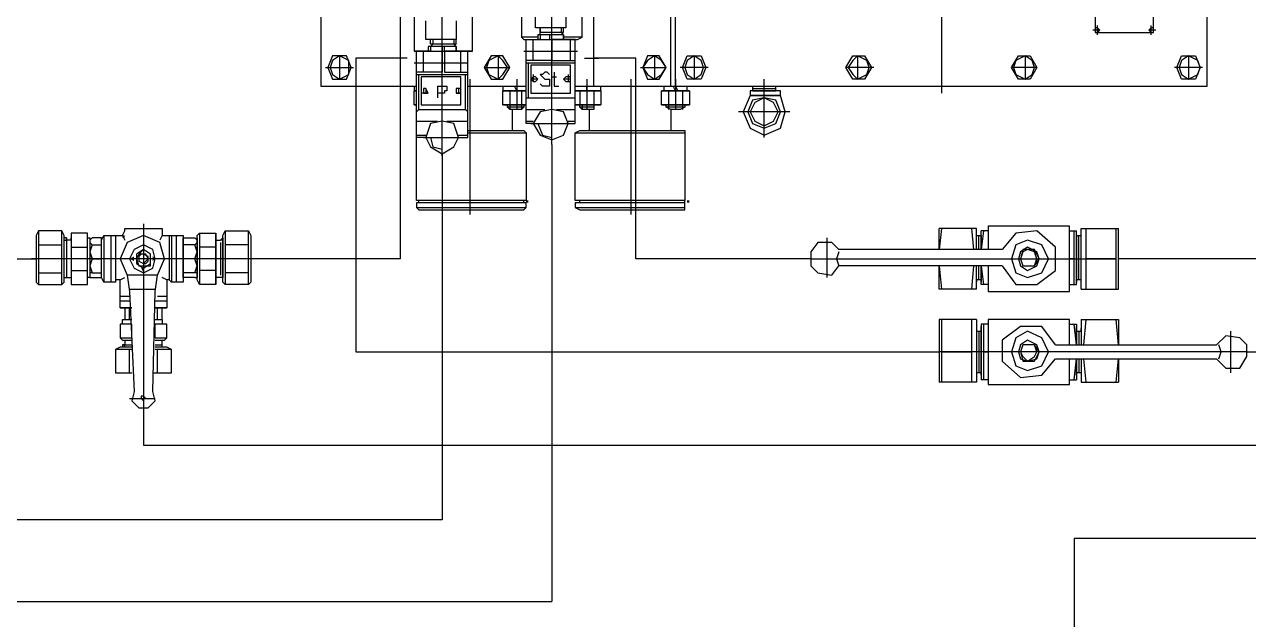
# Model space of a CAD drawing. Header units: inches. Extents: x -65 to 4788, y -4676 to 3369.
# Drawn here: x 1248 to 2084, y -1692 to -1285 of the extents above; entities that cross this region are included whole.
import ezdxf

# ---------------------------------------------------------------- set-up
doc = ezdxf.new("R2010")
doc.units = ezdxf.units.IN
doc.header["$MEASUREMENT"] = 0
doc.layers.get('0').update_dxf_attribs({"color": 250, "linetype": 'CONTINUOUS', "lineweight": 100})

msp = doc.modelspace()

# ---------------------------------------------------------------- hatches: boundary and pattern name
at = {"lineweight": -2}
for points in [[(1590.42, -1406.61), (1592.02, -1406.61), (1592.02, -1405.01), (1590.42, -1405.01)], [(1590.42, -1406.61), (1592.02, -1406.61), (1592.02, -1405.01), (1590.42, -1405.01)], [(1590.42, -1406.61), (1592.02, -1406.61), (1592.02, -1405.01), (1590.42, -1405.01)], [(1700.4, -1406.61), (1701.99, -1406.61), (1701.99, -1405.01), (1700.4, -1405.01)], [(1700.4, -1406.61), (1701.99, -1406.61), (1701.99, -1405.01), (1700.4, -1405.01)], [(1700.4, -1406.61), (1701.99, -1406.61), (1701.99, -1405.01), (1700.4, -1405.01)], [(1314.69, -1430.51), (1316.28, -1430.51), (1316.28, -1428.92), (1314.69, -1428.92)], [(1319.47, -1444.86), (1322.66, -1443.26), (1322.66, -1446.45)], [(1337, -1444.86), (1335.41, -1446.45), (1335.41, -1443.26)], [(1329.03, -1454.42), (1327.44, -1451.23), (1329.03, -1451.23)]]:
    msp.add_hatch(color=0, dxfattribs=at).paths.add_polyline_path(points)

# ---------------------------------------------------------------- linework, layer by layer
at = {"color": 0, "lineweight": -2}
for points in [[(1874.13, -958.73), (1874.13, -1331.69)], [(1636.65, -1326.91), (2055.83, -1326.91), (2055.83, -961.92), (1450.16, -961.92), (1450.16, -1020.89)], [(1607.96, -1366.76), (1607.96, -1110.15)], [(1533.04, -1374.73), (1533.04, -1118.12)], [(1521.89, -1181.87), (1504.36, -1181.87), (1504.36, -1326.91), (1515.51, -1326.91)], [(1623.89, -1326.91), (1636.65, -1326.91), (1636.65, -1181.87), (1617.52, -1181.87)], [(1450.16, -1250.41), (1450.16, -1326.91), (1504.36, -1326.91)], [(1587.24, -1250.41), (1587.24, -1293.44), (1588.83, -1295.04), (1625.49, -1295.04), (1628.68, -1293.44), (1628.68, -1250.41)], [(1513.92, -1258.38), (1513.92, -1303.01), (1513.92, -1303.01), (1552.17, -1303.01), (1553.76, -1303.01), (1553.76, -1258.38)], [(1689.24, -1326.91), (1689.24, -1269.53)], [(1692.43, -1326.91), (1692.43, -1269.53)], [(1979.32, -1290.25), (2019.17, -1290.25), (2019.17, -1263.16), (1979.32, -1263.16), (1979.32, -1290.25)], [(1617.52, -1272.72), (1617.52, -1287.07), (1596.8, -1287.07), (1596.8, -1272.72)], [(1542.61, -1282.29), (1542.61, -1295.04), (1521.89, -1295.04), (1521.89, -1282.29)], [(1599.99, -1291.85), (1599.99, -1290.25), (1599.99, -1290.25), (1599.99, -1290.25), (1599.99, -1287.07)], [(1599.99, -1287.07), (1599.99, -1290.25)], [(1615.93, -1291.85), (1614.33, -1290.25), (1614.33, -1290.25), (1615.93, -1290.25), (1615.93, -1287.07)], [(1614.33, -1287.07), (1614.33, -1290.25)], [(1980.92, -1290.25), (1980.92, -1290.25), (1982.51, -1288.66), (1980.92, -1287.07), (1979.32, -1287.07), (1979.32, -1290.25), (1980.92, -1290.25)], [(1980.92, -1291.85), (1980.92, -1285.47)], [(2017.58, -1290.25), (2019.17, -1290.25), (2019.17, -1287.07), (2017.58, -1287.07), (2015.98, -1288.66), (2017.58, -1290.25), (2017.58, -1290.25)], [(2017.58, -1291.85), (2017.58, -1285.47)], [(1525.08, -1299.82), (1526.67, -1298.22), (1526.67, -1298.22), (1525.08, -1298.22), (1525.08, -1295.04)], [(1526.67, -1295.04), (1526.67, -1298.22)], [(1542.61, -1299.82), (1541.01, -1298.22), (1541.01, -1298.22), (1542.61, -1298.22), (1542.61, -1295.04)], [(1541.01, -1295.04), (1541.01, -1298.22)], [(1598.39, -1293.44), (1587.24, -1293.44)], [(1595.21, -1352.41), (1590.42, -1352.41), (1590.42, -1295.04), (1607.96, -1295.04), (1607.96, -1309.38), (1590.42, -1309.38)], [(1595.21, -1309.38), (1595.21, -1295.04)], [(1598.39, -1295.04), (1615.93, -1295.04), (1615.93, -1291.85), (1598.39, -1291.85), (1598.39, -1295.04)], [(1599.99, -1291.85), (1599.99, -1295.04), (1598.39, -1295.04)], [(1615.93, -1290.25), (1599.99, -1290.25)], [(1614.33, -1290.25), (1599.99, -1290.25)], [(1614.33, -1290.25), (1599.99, -1290.25)], [(1599.99, -1295.04), (1606.36, -1295.04)], [(1606.36, -1291.85), (1606.36, -1295.04), (1607.96, -1295.04), (1607.96, -1291.85)], [(1619.11, -1352.41), (1623.89, -1352.41), (1623.89, -1295.04), (1607.96, -1295.04), (1607.96, -1309.38), (1623.89, -1309.38)], [(1607.96, -1295.04), (1615.93, -1295.04)], [(1615.93, -1291.85), (1615.93, -1295.04), (1615.93, -1295.04)], [(1628.68, -1293.44), (1615.93, -1293.44)], [(1620.71, -1309.38), (1620.71, -1295.04)], [(1982.51, -1288.66), (1977.73, -1288.66)], [(2020.76, -1288.66), (2015.98, -1288.66)], [(1523.48, -1303.01), (1513.92, -1303.01)], [(1521.89, -1361.98), (1515.51, -1361.98), (1515.51, -1303.01), (1533.04, -1303.01), (1533.04, -1317.35), (1515.51, -1317.35)], [(1520.29, -1317.35), (1520.29, -1303.01)], [(1525.08, -1299.82), (1525.08, -1303.01), (1523.48, -1303.01)], [(1523.48, -1303.01), (1542.61, -1303.01), (1542.61, -1299.82), (1523.48, -1299.82), (1523.48, -1303.01)], [(1542.61, -1298.22), (1525.08, -1298.22)], [(1525.08, -1303.01), (1533.04, -1303.01)], [(1541.01, -1298.22), (1526.67, -1298.22)], [(1541.01, -1298.22), (1526.67, -1298.22)], [(1533.04, -1299.82), (1533.04, -1303.01), (1534.64, -1303.01), (1534.64, -1299.82)], [(1544.2, -1361.98), (1550.58, -1361.98), (1550.58, -1303.01), (1534.64, -1303.01), (1534.64, -1317.35), (1550.58, -1317.35)], [(1534.64, -1303.01), (1542.61, -1303.01)], [(1542.61, -1299.82), (1542.61, -1303.01)], [(1553.76, -1303.01), (1542.61, -1303.01)], [(1545.8, -1317.35), (1545.8, -1303.01)], [(1588.83, -1303.01), (1625.49, -1303.01)], [(1458.13, -1306.19), (1454.95, -1314.16), (1458.13, -1322.13), (1467.7, -1322.13), (1470.88, -1314.16), (1467.7, -1306.19), (1458.13, -1306.19)], [(1462.91, -1322.13), (1469.29, -1318.94), (1469.29, -1314.16), (1469.29, -1309.38), (1462.91, -1306.19), (1458.13, -1309.38), (1456.54, -1314.16), (1458.13, -1318.94), (1462.91, -1322.13)], [(1462.91, -1306.19), (1462.91, -1322.13)], [(1504.36, -1307.79), (1474.07, -1307.79), (1474.07, -1508.61), (1872.54, -1508.61)], [(1509.14, -1307.79), (1501.17, -1307.79)], [(1513.92, -1310.97), (1550.58, -1310.97)], [(1561.73, -1314.16), (1566.52, -1322.13), (1574.48, -1322.13), (1579.27, -1314.16), (1574.48, -1306.19), (1566.52, -1306.19)], [(1566.52, -1306.19), (1561.73, -1314.16)], [(1571.3, -1322.13), (1574.48, -1318.94), (1577.67, -1314.16), (1574.48, -1309.38), (1571.3, -1306.19), (1564.92, -1309.38), (1563.33, -1314.16), (1564.92, -1318.94), (1571.3, -1322.13)], [(1571.3, -1306.19), (1571.3, -1322.13)], [(1590.42, -1310.97), (1623.89, -1310.97)], [(1592.02, -1334.88), (1592.02, -1310.97)], [(1593.61, -1331.69), (1620.71, -1331.69), (1620.71, -1312.57), (1593.61, -1312.57), (1593.61, -1331.69)], [(1623.89, -1334.88), (1623.89, -1310.97)], [(1630.27, -1307.79), (1639.83, -1307.79)], [(1784.87, -1444.86), (1665.33, -1444.86), (1665.33, -1307.79), (1636.65, -1307.79)], [(1678.09, -1322.13), (1682.87, -1318.94), (1686.05, -1314.16), (1682.87, -1309.38), (1678.09, -1306.19), (1673.3, -1309.38), (1670.12, -1314.16), (1673.3, -1318.94), (1678.09, -1322.13)], [(1673.3, -1306.19), (1670.12, -1314.16), (1673.3, -1322.13), (1681.27, -1322.13), (1686.05, -1314.16), (1681.27, -1306.19), (1673.3, -1306.19)], [(1678.09, -1306.19), (1678.09, -1322.13)], [(1709.96, -1306.19), (1713.15, -1314.16), (1709.96, -1322.13), (1700.4, -1322.13), (1697.21, -1314.16), (1700.4, -1306.19), (1709.96, -1306.19)], [(1705.18, -1322.13), (1709.96, -1318.94), (1711.56, -1314.16), (1709.96, -1309.38), (1705.18, -1306.19), (1700.4, -1309.38), (1698.81, -1314.16), (1700.4, -1318.94), (1705.18, -1322.13)], [(1705.18, -1306.19), (1705.18, -1322.13)], [(1821.53, -1306.19), (1826.31, -1314.16), (1821.53, -1322.13), (1813.56, -1322.13), (1808.78, -1314.16), (1813.56, -1306.19), (1821.53, -1306.19)], [(1816.75, -1322.13), (1823.13, -1318.94), (1824.72, -1314.16), (1823.13, -1309.38), (1816.75, -1306.19), (1813.56, -1309.38), (1810.38, -1314.16), (1813.56, -1318.94), (1816.75, -1322.13)], [(1816.75, -1306.19), (1816.75, -1322.13)], [(1934.7, -1306.19), (1939.48, -1314.16), (1934.7, -1322.13), (1926.73, -1322.13), (1921.95, -1314.16), (1926.73, -1306.19), (1934.7, -1306.19)], [(1931.51, -1322.13), (1936.29, -1318.94), (1937.88, -1314.16), (1936.29, -1309.38), (1931.51, -1306.19), (1925.13, -1309.38), (1923.54, -1314.16), (1925.13, -1318.94), (1931.51, -1322.13)], [(1931.51, -1306.19), (1931.51, -1322.13)], [(2424.01, -1307.79), (2452.7, -1307.79), (2452.7, -1444.86), (1995.26, -1444.86)], [(2047.86, -1306.19), (2051.05, -1314.16), (2047.86, -1322.13), (2038.3, -1322.13), (2035.11, -1314.16), (2038.3, -1306.19), (2047.86, -1306.19)], [(2043.08, -1322.13), (2049.45, -1318.94), (2051.05, -1314.16), (2049.45, -1309.38), (2043.08, -1306.19), (2038.3, -1309.38), (2036.7, -1314.16), (2038.3, -1318.94), (2043.08, -1322.13)], [(2043.08, -1306.19), (2043.08, -1322.13)], [(2082.93, -1508.61), (2263.03, -1508.61), (2263.03, -1307.79), (2291.72, -1307.79)], [(957.66, -1315.76), (1183.99, -1315.76), (1183.99, -1444.86), (1255.71, -1444.86)], [(1453.35, -1314.16), (1472.48, -1314.16)], [(1515.51, -1318.94), (1550.58, -1318.94)], [(1517.11, -1342.85), (1517.11, -1318.94)], [(1518.7, -1339.66), (1545.8, -1339.66), (1545.8, -1320.54), (1518.7, -1320.54), (1518.7, -1339.66)], [(1548.98, -1342.85), (1548.98, -1318.94)], [(1561.73, -1314.16), (1579.27, -1314.16)], [(1598.39, -1322.13), (1596.8, -1320.54), (1595.21, -1320.54), (1593.61, -1322.13), (1595.21, -1323.73), (1596.8, -1323.73), (1598.39, -1322.13)], [(1595.21, -1318.94), (1595.21, -1323.73)], [(1606.36, -1318.94), (1606.36, -1318.94), (1604.77, -1317.35), (1603.17, -1317.35), (1601.58, -1318.94), (1599.99, -1318.94), (1599.99, -1318.94), (1601.58, -1320.54), (1601.58, -1320.54), (1603.17, -1322.13), (1604.77, -1322.13), (1606.36, -1322.13), (1606.36, -1326.91), (1601.58, -1326.91), (1599.99, -1325.32)], [(1607.96, -1320.54), (1611.14, -1320.54)], [(1609.55, -1317.35), (1609.55, -1326.91), (1612.74, -1326.91)], [(1620.71, -1322.13), (1620.71, -1320.54), (1617.52, -1320.54), (1615.93, -1322.13), (1617.52, -1323.73), (1620.71, -1323.73), (1620.71, -1322.13)], [(1619.11, -1318.94), (1619.11, -1323.73)], [(1668.52, -1314.16), (1686.05, -1314.16)], [(1714.74, -1314.16), (1695.62, -1314.16)], [(1827.91, -1314.16), (1808.78, -1314.16)], [(1939.48, -1314.16), (1921.95, -1314.16)], [(2052.64, -1314.16), (2033.52, -1314.16)], [(1329.03, -1548.46), (1329.03, -1572.37), (2291.72, -1572.37), (2291.72, -1326.91)], [(1504.36, -1326.91), (1504.36, -1444.86), (1402.35, -1444.86)], [(1513.92, -1326.91), (1513.92, -1330.1), (1515.51, -1330.1)], [(1523.48, -1331.69), (1521.89, -1328.51), (1520.29, -1328.51), (1520.29, -1331.69), (1521.89, -1331.69), (1523.48, -1331.69)], [(1521.89, -1328.51), (1521.89, -1331.69)], [(1529.86, -1326.91), (1529.86, -1334.88)], [(1529.86, -1326.91), (1536.23, -1326.91), (1536.23, -1330.1), (1534.64, -1330.1), (1534.64, -1331.69), (1529.86, -1331.69)], [(1545.8, -1331.69), (1545.8, -1328.51), (1542.61, -1328.51), (1542.61, -1331.69), (1545.8, -1331.69), (1545.8, -1331.69)], [(1544.2, -1328.51), (1544.2, -1331.69)], [(1550.58, -1326.91), (1590.42, -1326.91)], [(1552.17, -1414.58), (1552.17, -1322.13)], [(1574.48, -1326.91), (1574.48, -1330.1), (1590.42, -1330.1)], [(1584.05, -1330.1), (1582.45, -1326.91)], [(1584.05, -1322.13), (1584.05, -1342.85)], [(1584.05, -1326.91), (1584.05, -1330.1)], [(1598.39, -1322.13), (1593.61, -1322.13)], [(1614.33, -1326.91), (1614.33, -1326.91), (1614.33, -1326.91), (1614.33, -1326.91)], [(1620.71, -1322.13), (1615.93, -1322.13)], [(1623.89, -1330.1), (1641.43, -1330.1), (1641.43, -1326.91)], [(1631.86, -1322.13), (1631.86, -1342.85)], [(1631.86, -1326.91), (1631.86, -1330.1)], [(1631.86, -1330.1), (1631.86, -1326.91)], [(1662.15, -1414.58), (1662.15, -1322.13)], [(1684.46, -1326.91), (1684.46, -1330.1), (1700.4, -1330.1), (1700.4, -1326.91)], [(1692.43, -1330.1), (1690.84, -1326.91)], [(1692.43, -1322.13), (1692.43, -1342.85)], [(1692.43, -1326.91), (1694.02, -1330.1)], [(1745.03, -1326.91), (1745.03, -1330.1), (1760.97, -1330.1), (1760.97, -1326.91)], [(1745.03, -1328.51), (1760.97, -1328.51)], [(1753, -1361.98), (1753, -1322.13)], [(1753, -1328.51), (1753, -1326.91)], [(1515.51, -1339.66), (1513.92, -1339.66), (1513.92, -1330.1), (1515.51, -1330.1)], [(1515.51, -1330.1), (1513.92, -1330.1)], [(1523.48, -1331.69), (1518.7, -1331.69)], [(1545.8, -1331.69), (1542.61, -1331.69)], [(1590.42, -1339.66), (1574.48, -1339.66), (1574.48, -1330.1), (1590.42, -1330.1)], [(1590.42, -1330.1), (1574.48, -1330.1)], [(1579.27, -1330.1), (1579.27, -1339.66)], [(1587.24, -1330.1), (1587.24, -1339.66)], [(1590.42, -1334.88), (1592.02, -1334.88), (1623.89, -1334.88), (1623.89, -1334.88)], [(1623.89, -1330.1), (1641.43, -1330.1), (1641.43, -1339.66), (1623.89, -1339.66)], [(1641.43, -1330.1), (1623.89, -1330.1)], [(1627.08, -1330.1), (1627.08, -1339.66)], [(1636.65, -1330.1), (1636.65, -1339.66)], [(1682.87, -1339.66), (1682.87, -1330.1), (1701.99, -1330.1), (1701.99, -1339.66), (1682.87, -1339.66)], [(1701.99, -1330.1), (1682.87, -1330.1)], [(1687.65, -1330.1), (1687.65, -1339.66)], [(1697.21, -1330.1), (1697.21, -1339.66)], [(1743.43, -1333.29), (1738.65, -1344.45), (1743.43, -1355.6), (1753, -1360.38), (1764.15, -1355.6), (1767.34, -1344.45), (1764.15, -1333.29)], [(1753, -1355.6), (1760.97, -1352.41), (1764.15, -1344.45), (1760.97, -1336.48), (1753, -1334.88), (1745.03, -1336.48), (1741.84, -1344.45), (1745.03, -1352.41), (1753, -1355.6)], [(1743.43, -1333.29), (1764.15, -1333.29), (1764.15, -1330.1), (1743.43, -1330.1), (1743.43, -1333.29)], [(1764.15, -1333.29), (1743.43, -1333.29)], [(1753, -1354.01), (1759.37, -1350.82), (1762.56, -1344.45), (1759.37, -1338.07), (1753, -1334.88), (1746.62, -1338.07), (1743.43, -1344.45), (1746.62, -1350.82), (1753, -1354.01)], [(1513.92, -1339.66), (1515.51, -1339.66)], [(1515.51, -1344.45), (1517.11, -1342.85), (1548.98, -1342.85), (1550.58, -1344.45)], [(1574.48, -1339.66), (1579.27, -1339.66)], [(1588.83, -1339.66), (1588.83, -1341.26), (1587.24, -1342.85), (1579.27, -1342.85), (1577.67, -1341.26), (1577.67, -1339.66)], [(1588.83, -1341.26), (1577.67, -1341.26)], [(1579.27, -1339.66), (1587.24, -1339.66)], [(1579.27, -1339.66), (1579.27, -1342.85)], [(1580.86, -1342.85), (1580.86, -1357.2)], [(1587.24, -1339.66), (1590.42, -1339.66)], [(1587.24, -1339.66), (1587.24, -1342.85)], [(1590.42, -1342.85), (1603.17, -1342.85)], [(1619.11, -1352.41), (1615.93, -1344.45), (1607.96, -1342.85), (1599.99, -1344.45), (1595.21, -1352.41), (1599.99, -1360.38), (1607.96, -1363.57), (1615.93, -1360.38), (1619.11, -1352.41)], [(1611.14, -1342.85), (1623.89, -1342.85)], [(1623.89, -1339.66), (1627.08, -1339.66)], [(1636.65, -1339.66), (1636.65, -1341.26), (1636.65, -1342.85), (1628.68, -1342.85), (1627.08, -1341.26), (1627.08, -1339.66)], [(1627.08, -1339.66), (1636.65, -1339.66)], [(1636.65, -1341.26), (1627.08, -1341.26)], [(1628.68, -1339.66), (1628.68, -1342.85)], [(1633.46, -1342.85), (1633.46, -1357.2)], [(1636.65, -1339.66), (1636.65, -1342.85)], [(1636.65, -1339.66), (1641.43, -1339.66)], [(1682.87, -1339.66), (1687.65, -1339.66)], [(1698.81, -1339.66), (1698.81, -1341.26), (1695.62, -1342.85), (1689.24, -1342.85), (1686.05, -1341.26), (1686.05, -1339.66)], [(1698.81, -1341.26), (1686.05, -1341.26)], [(1687.65, -1339.66), (1697.21, -1339.66)], [(1687.65, -1339.66), (1687.65, -1342.85)], [(1689.24, -1342.85), (1689.24, -1357.2)], [(1697.21, -1339.66), (1701.99, -1339.66)], [(1697.21, -1339.66), (1697.21, -1342.85)], [(1770.53, -1344.45), (1735.46, -1344.45)], [(1515.51, -1350.82), (1529.86, -1350.82)], [(1544.2, -1361.98), (1541.01, -1352.41), (1533.04, -1350.82), (1525.08, -1352.41), (1521.89, -1361.98), (1525.08, -1368.35), (1533.04, -1373.13), (1541.01, -1368.35), (1544.2, -1361.98)], [(1536.23, -1350.82), (1550.58, -1350.82)], [(1590.42, -1350.82), (1595.21, -1350.82)], [(1593.61, -1352.41), (1620.71, -1352.41)], [(1598.39, -1352.41), (1601.58, -1360.38), (1607.96, -1361.98)], [(1619.11, -1350.82), (1623.89, -1350.82)], [(1550.58, -1357.2), (1588.83, -1357.2), (1590.42, -1358.79), (1590.42, -1405.01), (1515.51, -1405.01), (1515.51, -1358.79)], [(1515.51, -1360.38), (1521.89, -1360.38)], [(1520.29, -1361.98), (1545.8, -1361.98)], [(1525.08, -1361.98), (1526.67, -1368.35), (1533.04, -1369.95)], [(1544.2, -1360.38), (1550.58, -1360.38)], [(1550.58, -1358.79), (1590.42, -1358.79)], [(1698.81, -1358.79), (1698.81, -1405.01), (1623.89, -1405.01), (1623.89, -1358.79), (1627.08, -1357.2), (1698.81, -1357.2), (1698.81, -1358.79)], [(1623.89, -1358.79), (1698.81, -1358.79)], [(1607.96, -1366.76), (1607.96, -1679.16)], [(1533.04, -1373.13), (1533.04, -1623.37)], [(2320.41, -1373.13), (2320.41, -1636.12), (1964.98, -1636.12), (1964.98, -1781.16)], [(1590.42, -1409.79), (1590.42, -1406.61), (1515.51, -1406.61), (1515.51, -1409.79), (1517.11, -1411.39), (1588.83, -1411.39), (1590.42, -1409.79)], [(1515.51, -1409.79), (1590.42, -1409.79)], [(1517.11, -1406.61), (1517.11, -1405.01)], [(1588.83, -1406.61), (1588.83, -1405.01)], [(1698.81, -1409.79), (1698.81, -1406.61), (1623.89, -1406.61), (1623.89, -1409.79), (1627.08, -1411.39), (1698.81, -1411.39), (1698.81, -1409.79)], [(1623.89, -1409.79), (1698.81, -1409.79)], [(1627.08, -1406.61), (1627.08, -1405.01)], [(1698.81, -1406.61), (1698.81, -1405.01)], [(1329.03, -1420.95), (1329.03, -1550.05)], [(1274.84, -1428.92), (1273.25, -1425.73), (1257.31, -1425.73), (1255.71, -1428.92), (1255.71, -1460.8), (1257.31, -1462.39), (1273.25, -1462.39), (1274.84, -1460.8), (1274.84, -1428.92)], [(1257.31, -1425.73), (1257.31, -1462.39)], [(1273.25, -1435.3), (1273.25, -1425.73)], [(1279.62, -1427.33), (1279.62, -1462.39)], [(1290.78, -1428.92), (1290.78, -1427.33), (1279.62, -1427.33), (1279.62, -1428.92), (1279.62, -1459.2), (1279.62, -1462.39), (1290.78, -1462.39), (1290.78, -1428.92)], [(1290.78, -1436.89), (1290.78, -1427.33)], [(1319.47, -1478.33), (1316.28, -1478.33), (1313.09, -1478.33), (1313.09, -1470.36), (1313.09, -1470.36), (1313.09, -1459.2), (1309.9, -1459.2), (1309.9, -1460.8), (1301.94, -1460.8), (1300.34, -1457.61), (1300.34, -1432.11), (1301.94, -1428.92), (1309.9, -1428.92), (1309.9, -1428.92), (1314.69, -1428.92)], [(1301.94, -1428.92), (1301.94, -1460.8)], [(1301.94, -1428.92), (1301.94, -1460.8)], [(1306.72, -1428.92), (1306.72, -1460.8)], [(1309.9, -1428.92), (1309.9, -1459.2)], [(1309.9, -1428.92), (1309.9, -1460.8)], [(1338.59, -1456.02), (1343.38, -1444.86), (1340.19, -1433.7), (1329.03, -1428.92), (1317.87, -1433.7), (1313.09, -1444.86), (1317.87, -1456.02)], [(1314.69, -1428.92), (1316.28, -1425.73), (1316.28, -1424.14), (1341.78, -1424.14), (1341.78, -1425.73), (1341.78, -1428.92), (1346.56, -1428.92), (1348.16, -1428.92), (1356.13, -1428.92), (1356.13, -1460.8), (1348.16, -1460.8), (1346.56, -1459.2), (1344.97, -1459.2), (1344.97, -1478.33), (1341.78, -1478.33), (1337, -1478.33)], [(1314.69, -1428.92), (1316.28, -1432.11)], [(1341.78, -1428.92), (1340.19, -1432.11)], [(1346.56, -1428.92), (1346.56, -1459.2)], [(1348.16, -1428.92), (1348.16, -1460.8)], [(1351.35, -1428.92), (1351.35, -1460.8)], [(1356.13, -1428.92), (1356.13, -1460.8)], [(1356.13, -1428.92), (1356.13, -1460.8)], [(1365.69, -1428.92), (1367.28, -1427.33), (1378.44, -1427.33), (1378.44, -1462.39), (1367.28, -1462.39), (1365.69, -1459.2), (1365.69, -1428.92)], [(1367.28, -1427.33), (1367.28, -1462.39)], [(1378.44, -1436.89), (1378.44, -1427.33)], [(1383.22, -1428.92), (1384.82, -1425.73), (1400.75, -1425.73), (1402.35, -1428.92), (1402.35, -1460.8), (1400.75, -1462.39), (1384.82, -1462.39), (1383.22, -1460.8), (1383.22, -1428.92)], [(1384.82, -1425.73), (1384.82, -1462.39)], [(1400.75, -1435.3), (1400.75, -1425.73)], [(1872.54, -1438.48), (1872.54, -1424.14)], [(1874.13, -1424.14), (1872.54, -1438.48)], [(1898.04, -1424.14), (1872.54, -1424.14)], [(1896.44, -1438.48), (1894.85, -1424.14)], [(1898.04, -1438.48), (1898.04, -1424.14)], [(1898.04, -1428.92), (1898.04, -1428.92), (1899.63, -1428.92)], [(1899.63, -1438.48), (1899.63, -1428.92)], [(1899.63, -1428.92), (1901.23, -1428.92), (1901.23, -1428.92)], [(1899.63, -1428.92), (1899.63, -1428.92)], [(1901.23, -1438.48), (1901.23, -1425.73)], [(1902.82, -1425.73), (1901.23, -1438.48)], [(1906.01, -1425.73), (1901.23, -1425.73)], [(1901.23, -1428.92), (1901.23, -1438.48)], [(1901.23, -1428.92), (1901.23, -1428.92)], [(1906.01, -1449.64), (1906.01, -1467.17), (1961.79, -1467.17), (1961.79, -1422.54), (1906.01, -1422.54), (1906.01, -1438.48)], [(1915.57, -1449.64), (1925.13, -1462.39), (1939.48, -1462.39), (1952.23, -1452.83), (1952.23, -1436.89), (1939.48, -1425.73), (1925.13, -1427.33), (1915.57, -1438.48)], [(1961.79, -1425.73), (1966.57, -1425.73)], [(1964.98, -1444.86), (1964.98, -1425.73)], [(1966.57, -1462.39), (1966.57, -1425.73)], [(1966.57, -1428.92), (1966.57, -1460.8)], [(1966.57, -1428.92), (1966.57, -1428.92)], [(1966.57, -1428.92), (1968.17, -1428.92)], [(1968.17, -1459.2), (1968.17, -1428.92)], [(1968.17, -1428.92), (1968.17, -1428.92)], [(1968.17, -1428.92), (1969.76, -1428.92), (1969.76, -1428.92)], [(1969.76, -1424.14), (1995.26, -1424.14)], [(1969.76, -1465.58), (1969.76, -1424.14)], [(1972.95, -1424.14), (1972.95, -1444.86)], [(1993.67, -1444.86), (1993.67, -1424.14)], [(1995.26, -1465.58), (1995.26, -1424.14)], [(1257.31, -1435.3), (1273.25, -1435.3)], [(1273.25, -1454.42), (1273.25, -1435.3)], [(1279.62, -1432.11), (1276.43, -1432.11), (1276.43, -1430.51), (1274.84, -1430.51)], [(1274.84, -1432.11), (1276.43, -1432.11)], [(1276.43, -1430.51), (1276.43, -1457.61)], [(1276.43, -1433.7), (1276.43, -1456.02)], [(1279.62, -1432.11), (1279.62, -1430.51)], [(1279.62, -1436.89), (1290.78, -1436.89)], [(1290.78, -1430.51), (1292.37, -1430.51), (1292.37, -1457.61), (1290.78, -1457.61)], [(1290.78, -1452.83), (1290.78, -1436.89)], [(1293.97, -1430.51), (1292.37, -1432.11), (1292.37, -1433.7), (1293.97, -1435.3)], [(1293.97, -1435.3), (1292.37, -1440.08), (1293.97, -1444.86)], [(1300.34, -1430.51), (1293.97, -1430.51)], [(1293.97, -1457.61), (1300.34, -1457.61), (1300.34, -1430.51)], [(1293.97, -1435.3), (1300.34, -1435.3)], [(1337, -1444.86), (1335.41, -1438.48), (1329.03, -1435.3), (1322.66, -1438.48), (1319.47, -1444.86), (1322.66, -1451.23), (1329.03, -1454.42), (1335.41, -1451.23), (1337, -1444.86)], [(1356.13, -1430.51), (1364.1, -1430.51)], [(1364.1, -1457.61), (1356.13, -1457.61), (1356.13, -1430.51)], [(1364.1, -1435.3), (1356.13, -1435.3)], [(1364.1, -1435.3), (1365.69, -1433.7), (1365.69, -1432.11), (1364.1, -1430.51)], [(1364.1, -1444.86), (1365.69, -1440.08), (1364.1, -1435.3)], [(1365.69, -1430.51), (1365.69, -1430.51), (1365.69, -1457.61), (1365.69, -1457.61)], [(1378.44, -1436.89), (1367.28, -1436.89)], [(1378.44, -1430.51), (1378.44, -1432.11), (1378.44, -1432.11)], [(1378.44, -1432.11), (1381.63, -1432.11), (1381.63, -1432.11), (1383.22, -1430.51), (1383.22, -1430.51)], [(1378.44, -1452.83), (1378.44, -1436.89)], [(1383.22, -1432.11), (1381.63, -1432.11)], [(1381.63, -1433.7), (1381.63, -1456.02)], [(1383.22, -1430.51), (1383.22, -1457.61)], [(1400.75, -1435.3), (1384.82, -1435.3)], [(1400.75, -1454.42), (1400.75, -1435.3)], [(1804, -1438.48), (1799.22, -1433.7), (1789.66, -1433.7), (1784.87, -1440.08), (1784.87, -1449.64), (1789.66, -1454.42), (1799.22, -1456.02), (1804, -1449.64)], [(1796.03, -1457.61), (1796.03, -1430.51)], [(1947.45, -1444.86), (1942.67, -1435.3), (1933.1, -1432.11), (1925.13, -1435.3), (1921.95, -1444.86), (1925.13, -1454.42), (1933.1, -1457.61), (1942.67, -1454.42), (1947.45, -1444.86)], [(1941.07, -1444.86), (1939.48, -1440.08), (1933.1, -1436.89), (1928.32, -1440.08), (1926.73, -1444.86), (1928.32, -1449.64), (1933.1, -1452.83), (1939.48, -1449.64), (1941.07, -1444.86)], [(1403.94, -1444.86), (1252.53, -1444.86)], [(1293.97, -1444.86), (1292.37, -1449.64), (1293.97, -1454.42)], [(1293.97, -1444.86), (1300.34, -1444.86)], [(1333.81, -1444.86), (1333.81, -1441.67), (1329.03, -1438.48), (1325.84, -1441.67), (1324.25, -1444.86), (1325.84, -1449.64), (1329.03, -1449.64), (1333.81, -1449.64), (1333.81, -1444.86)], [(1324.25, -1448.05), (1329.03, -1451.23), (1333.81, -1448.05), (1333.81, -1441.67), (1329.03, -1438.48), (1324.25, -1441.67), (1324.25, -1448.05)], [(1332.22, -1444.86), (1330.62, -1441.67), (1325.84, -1441.67), (1325.84, -1446.45), (1329.03, -1448.05), (1330.62, -1446.45), (1332.22, -1444.86)], [(1329.03, -1448.05), (1330.62, -1448.05), (1332.22, -1446.45), (1332.22, -1443.26), (1329.03, -1441.67), (1327.44, -1441.67), (1325.84, -1443.26), (1325.84, -1446.45)], [(1364.1, -1444.86), (1356.13, -1444.86)], [(1364.1, -1454.42), (1365.69, -1449.64), (1364.1, -1444.86)], [(1784.87, -1444.86), (1993.67, -1444.86)], [(1804, -1440.08), (1802.41, -1444.86), (1804, -1449.64)], [(1915.57, -1438.48), (1804, -1438.48)], [(1937.88, -1449.64), (1941.07, -1444.86), (1937.88, -1438.48), (1929.91, -1438.48), (1928.32, -1444.86), (1929.91, -1449.64), (1937.88, -1449.64)], [(1939.48, -1444.86), (1937.88, -1440.08), (1933.1, -1438.48), (1929.91, -1440.08), (1928.32, -1444.86), (1929.91, -1449.64), (1933.1, -1449.64), (1937.88, -1449.64), (1939.48, -1444.86)], [(1964.98, -1444.86), (1961.79, -1444.86)], [(1964.98, -1462.39), (1964.98, -1444.86)], [(1993.67, -1444.86), (1972.95, -1444.86)], [(1972.95, -1444.86), (1972.95, -1465.58)], [(1993.67, -1465.58), (1993.67, -1444.86)], [(1257.31, -1454.42), (1273.25, -1454.42)], [(1273.25, -1462.39), (1273.25, -1454.42)], [(1279.62, -1452.83), (1290.78, -1452.83)], [(1290.78, -1462.39), (1290.78, -1452.83)], [(1293.97, -1454.42), (1292.37, -1454.42), (1292.37, -1457.61), (1293.97, -1457.61)], [(1293.97, -1454.42), (1300.34, -1454.42)], [(1364.1, -1454.42), (1356.13, -1454.42)], [(1364.1, -1457.61), (1365.69, -1457.61), (1365.69, -1454.42), (1364.1, -1454.42)], [(1378.44, -1452.83), (1367.28, -1452.83)], [(1378.44, -1462.39), (1378.44, -1452.83)], [(1400.75, -1454.42), (1384.82, -1454.42)], [(1400.75, -1462.39), (1400.75, -1454.42)], [(1915.57, -1449.64), (1804, -1449.64)], [(1872.54, -1465.58), (1872.54, -1449.64)], [(1872.54, -1449.64), (1874.13, -1465.58)], [(1894.85, -1465.58), (1896.44, -1449.64)], [(1898.04, -1465.58), (1898.04, -1449.64)], [(1899.63, -1459.2), (1899.63, -1449.64)], [(1901.23, -1449.64), (1901.23, -1460.8)], [(1901.23, -1462.39), (1901.23, -1449.64)], [(1901.23, -1449.64), (1902.82, -1462.39)], [(1274.84, -1457.61), (1276.43, -1457.61), (1276.43, -1457.61), (1279.62, -1457.61)], [(1274.84, -1457.61), (1276.43, -1457.61)], [(1279.62, -1457.61), (1279.62, -1457.61)], [(1313.09, -1459.2), (1316.28, -1457.61)], [(1317.87, -1456.02), (1319.47, -1467.17)], [(1338.59, -1456.02), (1317.87, -1456.02)], [(1335.41, -1535.71), (1337, -1467.17), (1338.59, -1456.02)], [(1344.97, -1459.2), (1341.78, -1457.61)], [(1383.22, -1457.61), (1383.22, -1457.61), (1381.63, -1457.61), (1378.44, -1457.61)], [(1378.44, -1457.61), (1378.44, -1457.61), (1378.44, -1457.61)], [(1383.22, -1457.61), (1381.63, -1457.61)], [(1899.63, -1459.2), (1898.04, -1459.2), (1898.04, -1460.8)], [(1901.23, -1460.8), (1901.23, -1459.2), (1899.63, -1459.2)], [(1899.63, -1459.2), (1899.63, -1459.2)], [(1901.23, -1460.8), (1901.23, -1460.8)], [(1906.01, -1462.39), (1901.23, -1462.39)], [(1961.79, -1462.39), (1966.57, -1462.39)], [(1968.17, -1459.2), (1966.57, -1459.2), (1966.57, -1460.8)], [(1966.57, -1460.8), (1966.57, -1460.8)], [(1968.17, -1459.2), (1968.17, -1459.2)], [(1969.76, -1460.8), (1969.76, -1459.2), (1968.17, -1459.2)], [(1313.09, -1470.36), (1319.47, -1470.36)], [(1313.09, -1470.36), (1319.47, -1470.36)], [(1319.47, -1465.58), (1337, -1465.58)], [(1319.47, -1467.17), (1322.66, -1535.71)], [(1338.59, -1470.36), (1344.97, -1470.36)], [(1338.59, -1470.36), (1344.97, -1470.36)], [(1898.04, -1465.58), (1872.54, -1465.58)], [(1969.76, -1465.58), (1995.26, -1465.58)], [(1313.09, -1473.55), (1319.47, -1473.55)], [(1313.09, -1478.33), (1321.06, -1478.33)], [(1313.09, -1478.33), (1321.06, -1478.33)], [(1321.06, -1478.33), (1316.28, -1478.33), (1316.28, -1486.3)], [(1319.47, -1486.3), (1319.47, -1478.33)], [(1337, -1473.55), (1344.97, -1473.55)], [(1337, -1478.33), (1344.97, -1478.33)], [(1337, -1478.33), (1344.97, -1478.33)], [(1341.78, -1486.3), (1341.78, -1478.33), (1337, -1478.33)], [(1338.59, -1486.3), (1338.59, -1478.33)], [(1314.69, -1489.49), (1314.69, -1486.3), (1321.06, -1486.3)], [(1316.28, -1486.3), (1316.28, -1486.3), (1317.87, -1486.3), (1319.47, -1486.3)], [(1319.47, -1486.3), (1321.06, -1486.3)], [(1337, -1486.3), (1341.78, -1486.3), (1341.78, -1489.49)], [(1337, -1486.3), (1338.59, -1486.3)], [(1338.59, -1486.3), (1338.59, -1486.3), (1341.78, -1486.3), (1341.78, -1486.3)], [(1898.04, -1486.3), (1872.54, -1486.3)], [(1872.54, -1486.3), (1872.54, -1529.33)], [(1874.13, -1486.3), (1874.13, -1508.61)], [(1894.85, -1508.61), (1894.85, -1486.3)], [(1898.04, -1486.3), (1898.04, -1529.33)], [(1961.79, -1503.83), (1961.79, -1486.3), (1906.01, -1486.3), (1906.01, -1530.93), (1961.79, -1530.93), (1961.79, -1513.39)], [(1969.76, -1486.3), (1995.26, -1486.3)], [(1969.76, -1486.3), (1969.76, -1503.83)], [(1972.95, -1486.3), (1971.36, -1503.83)], [(1995.26, -1503.83), (1993.67, -1486.3)], [(1995.26, -1486.3), (1995.26, -1503.83)], [(1321.06, -1489.49), (1313.09, -1489.49), (1313.09, -1499.05), (1314.69, -1500.64), (1321.06, -1500.64)], [(1321.06, -1489.49), (1313.09, -1489.49)], [(1321.06, -1499.05), (1321.06, -1489.49)], [(1337, -1499.05), (1337, -1489.49)], [(1344.97, -1489.49), (1337, -1489.49)], [(1337, -1500.64), (1343.38, -1500.64), (1344.97, -1499.05), (1344.97, -1489.49), (1337, -1489.49)], [(1898.04, -1492.67), (1898.04, -1494.27), (1899.63, -1494.27)], [(1899.63, -1494.27), (1901.23, -1494.27), (1901.23, -1492.67)], [(1899.63, -1494.27), (1899.63, -1522.96)], [(1899.63, -1494.27), (1899.63, -1494.27)], [(1901.23, -1489.49), (1901.23, -1527.74)], [(1906.01, -1489.49), (1901.23, -1489.49)], [(1901.23, -1524.55), (1901.23, -1491.08)], [(1901.23, -1492.67), (1901.23, -1491.08)], [(1902.82, -1489.49), (1902.82, -1508.61)], [(1952.23, -1503.83), (1942.67, -1491.08), (1928.32, -1491.08), (1915.57, -1500.64), (1915.57, -1514.99), (1928.32, -1526.15), (1942.67, -1524.55), (1952.23, -1513.39)], [(1947.45, -1508.61), (1942.67, -1499.05), (1933.1, -1494.27), (1925.13, -1499.05), (1921.95, -1508.61), (1925.13, -1518.18), (1933.1, -1521.36), (1942.67, -1518.18), (1947.45, -1508.61)], [(1961.79, -1489.49), (1966.57, -1489.49)], [(1966.57, -1503.83), (1964.98, -1489.49)], [(1966.57, -1489.49), (1966.57, -1503.83)], [(1966.57, -1503.83), (1966.57, -1491.08)], [(1966.57, -1492.67), (1966.57, -1491.08)], [(1966.57, -1492.67), (1966.57, -1494.27), (1968.17, -1494.27)], [(1968.17, -1494.27), (1969.76, -1494.27), (1969.76, -1492.67)], [(1968.17, -1494.27), (1968.17, -1503.83)], [(1968.17, -1494.27), (1968.17, -1494.27)], [(2071.77, -1494.27), (2071.77, -1522.96)], [(1313.09, -1499.05), (1321.06, -1499.05), (1321.06, -1499.05)], [(1316.28, -1500.64), (1316.28, -1503.83), (1314.69, -1503.83), (1314.69, -1505.42)], [(1314.69, -1503.83), (1321.06, -1503.83)], [(1316.28, -1500.64), (1316.28, -1500.64)], [(1316.28, -1503.83), (1321.06, -1503.83)], [(1316.28, -1505.42), (1316.28, -1503.83)], [(1337, -1499.05), (1344.97, -1499.05)], [(1337, -1503.83), (1340.19, -1503.83)], [(1337, -1503.83), (1341.78, -1503.83)], [(1341.78, -1505.42), (1341.78, -1503.83), (1341.78, -1503.83), (1341.78, -1500.64)], [(1341.78, -1500.64), (1341.78, -1500.64), (1341.78, -1500.64)], [(1341.78, -1505.42), (1341.78, -1503.83)], [(1941.07, -1508.61), (1939.48, -1503.83), (1933.1, -1500.64), (1928.32, -1503.83), (1926.73, -1508.61), (1928.32, -1513.39), (1933.1, -1514.99), (1939.48, -1513.39), (1941.07, -1508.61)], [(1939.48, -1508.61), (1937.88, -1503.83), (1933.1, -1503.83), (1929.91, -1503.83), (1928.32, -1508.61), (1929.91, -1511.8), (1933.1, -1514.99), (1937.88, -1511.8), (1939.48, -1508.61)], [(1929.91, -1503.83), (1928.32, -1508.61), (1929.91, -1514.99), (1937.88, -1514.99), (1941.07, -1508.61), (1937.88, -1503.83), (1929.91, -1503.83)], [(1952.23, -1503.83), (2062.2, -1503.83)], [(2062.2, -1513.39), (2068.58, -1519.77), (2078.14, -1519.77), (2082.93, -1511.8), (2082.93, -1503.83), (2078.14, -1499.05), (2068.58, -1497.46), (2062.2, -1503.83)], [(2063.8, -1513.39), (2065.39, -1508.61), (2063.8, -1503.83)], [(1321.06, -1505.42), (1313.09, -1505.42), (1309.9, -1507.02), (1309.9, -1522.96), (1313.09, -1522.96), (1321.06, -1522.96)], [(1319.47, -1507.02), (1309.9, -1507.02)], [(1321.06, -1507.02), (1319.47, -1507.02)], [(1319.47, -1522.96), (1319.47, -1507.02)], [(1335.41, -1522.96), (1344.97, -1522.96), (1348.16, -1522.96), (1348.16, -1507.02), (1344.97, -1505.42), (1337, -1505.42)], [(1338.59, -1507.02), (1337, -1507.02)], [(1338.59, -1522.96), (1338.59, -1507.02)], [(1348.16, -1507.02), (1338.59, -1507.02)], [(2082.93, -1508.61), (1872.54, -1508.61)], [(1874.13, -1508.61), (1894.85, -1508.61)], [(1874.13, -1508.61), (1874.13, -1529.33)], [(1894.85, -1529.33), (1894.85, -1508.61)], [(1902.82, -1508.61), (1902.82, -1527.74)], [(1902.82, -1508.61), (1906.01, -1508.61)], [(1952.23, -1513.39), (2062.2, -1513.39)], [(1964.98, -1527.74), (1966.57, -1513.39)], [(1966.57, -1513.39), (1966.57, -1527.74)], [(1966.57, -1524.55), (1966.57, -1513.39)], [(1968.17, -1513.39), (1968.17, -1522.96)], [(1969.76, -1513.39), (1969.76, -1529.33)], [(1971.36, -1513.39), (1972.95, -1529.33)], [(1993.67, -1529.33), (1995.26, -1513.39)], [(1995.26, -1513.39), (1995.26, -1529.33)], [(1309.9, -1522.96), (1319.47, -1522.96), (1321.06, -1522.96)], [(1335.41, -1522.96), (1338.59, -1522.96), (1348.16, -1522.96)], [(1898.04, -1529.33), (1872.54, -1529.33)], [(1899.63, -1522.96), (1898.04, -1522.96), (1898.04, -1522.96)], [(1901.23, -1522.96), (1901.23, -1522.96), (1899.63, -1522.96)], [(1899.63, -1522.96), (1899.63, -1522.96)], [(1901.23, -1522.96), (1901.23, -1524.55)], [(1906.01, -1527.74), (1901.23, -1527.74)], [(1961.79, -1527.74), (1966.57, -1527.74)], [(1966.57, -1522.96), (1966.57, -1524.55)], [(1968.17, -1522.96), (1966.57, -1522.96), (1966.57, -1522.96)], [(1968.17, -1522.96), (1968.17, -1522.96)], [(1969.76, -1522.96), (1969.76, -1522.96), (1968.17, -1522.96)], [(1969.76, -1529.33), (1995.26, -1529.33)], [(1322.66, -1535.71), (1321.06, -1542.08), (1325.84, -1546.87), (1332.22, -1546.87), (1337, -1542.08), (1335.41, -1535.71)], [(1319.47, -1540.49), (1337, -1540.49)], [(1330.62, -1540.49), (1329.03, -1538.9), (1327.44, -1538.9), (1327.44, -1540.49), (1329.03, -1542.08), (1329.03, -1540.49), (1330.62, -1540.49)], [(1533.04, -1623.37), (1070.83, -1623.37)], [(1129.8, -1679.16), (1607.96, -1679.16)]]:
    msp.add_lwpolyline(points, dxfattribs=at)

doc.saveas('drawing.dxf')
